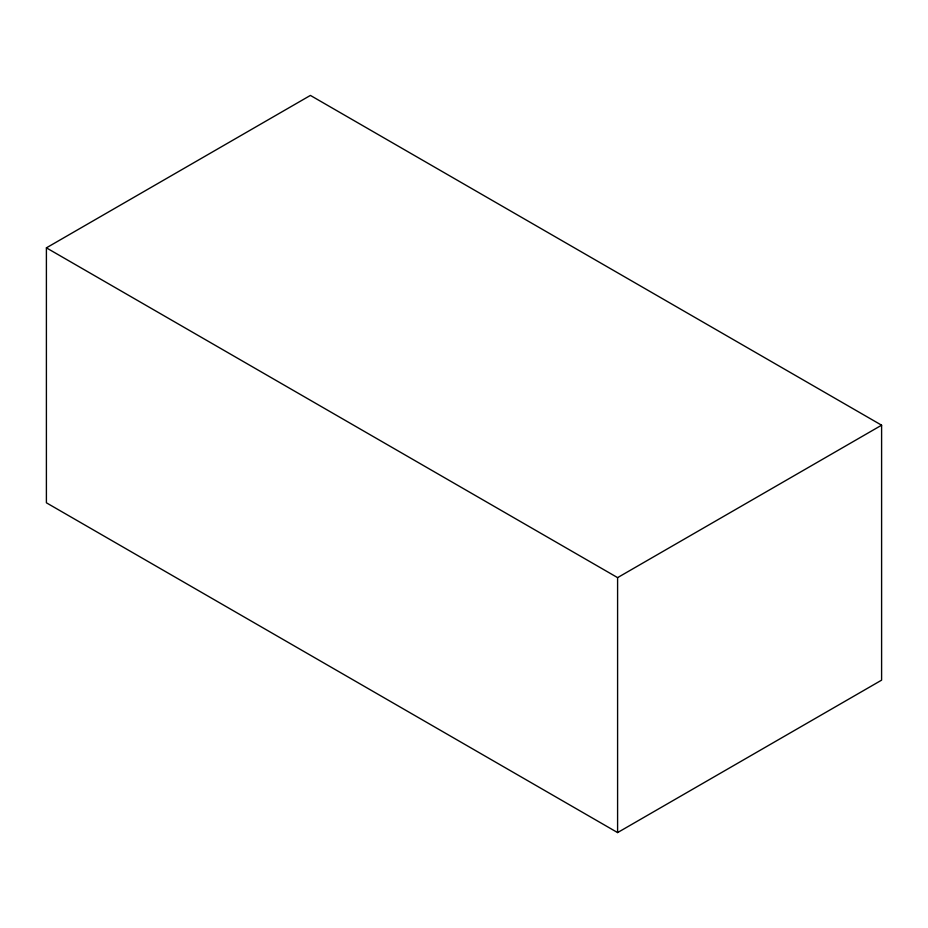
<?xml version="1.0" encoding="UTF-8"?>
<svg xmlns="http://www.w3.org/2000/svg" width="928" height="928" viewBox="0 0 928 928"><rect width="100%" height="100%" fill="white"/><g stroke="black" fill="none" stroke-linecap="round" stroke-linejoin="round"><path stroke-width="1.39" d="M46.4 247.846L310.404 95.422L881.6 425.198L881.6 680.154L617.596 832.578L46.4 502.802L46.4 247.846L617.596 577.622L881.6 425.198M617.596 577.622L617.596 832.578"/></g></svg>
